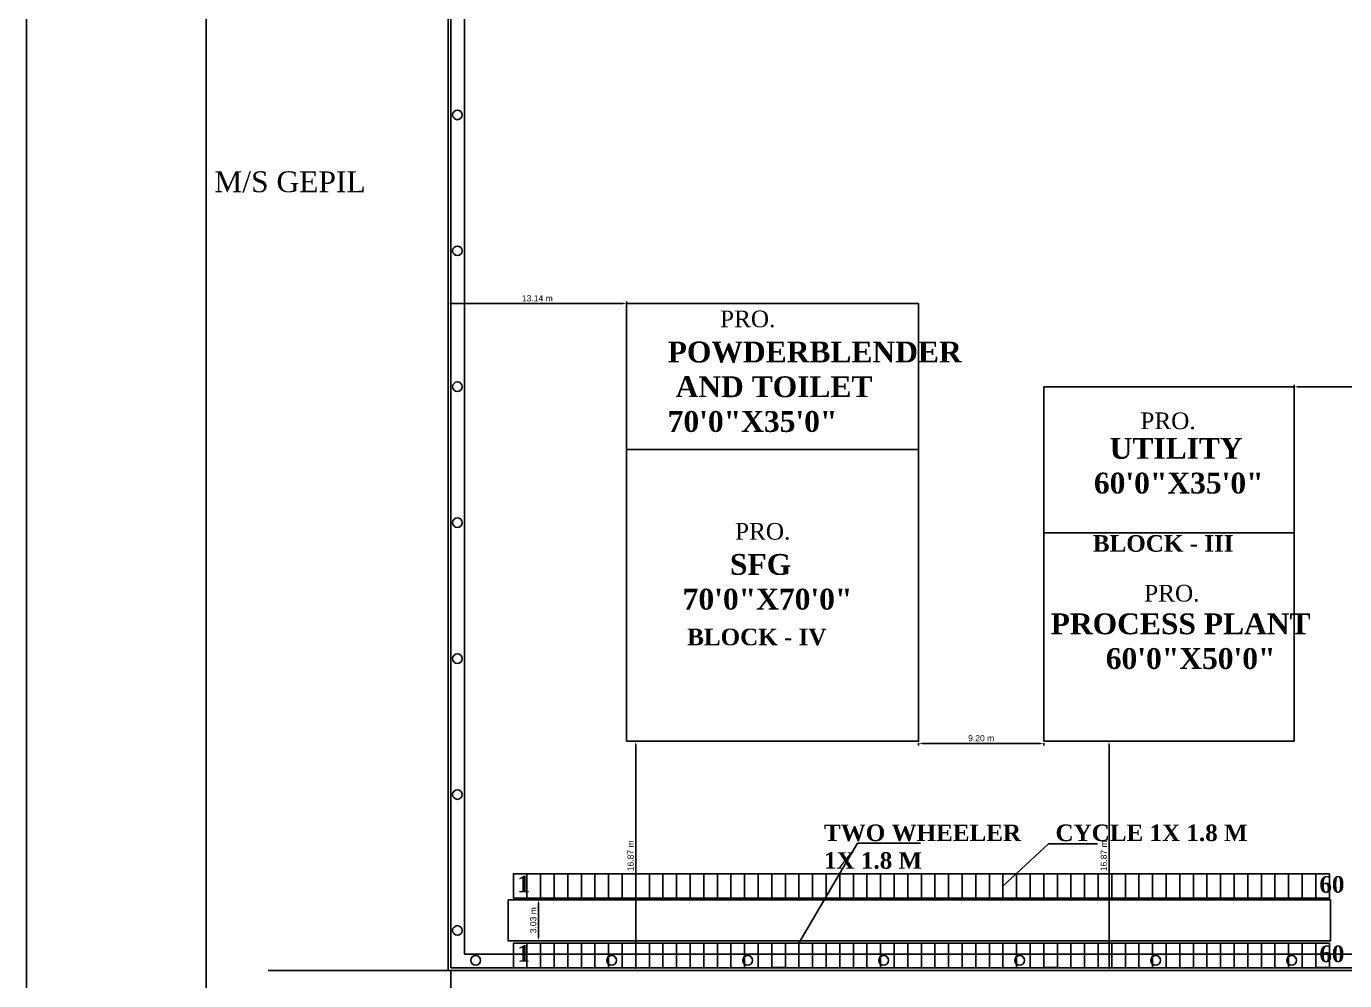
# Model space of a CAD drawing. Header units: metres. Extents: x -4258 to 185371, y -3317 to 113.
# Drawn here: x 4490.7 to 4587.6, y -680.5 to -610.3 of the extents above; entities that cross this region are included whole.
import ezdxf

# ---------------------------------------------------------------- set-up
doc = ezdxf.new("R2010")
doc.units = ezdxf.units.M
doc.header["$LTSCALE"] = 0.5
doc.header["$MEASUREMENT"] = 0
doc.styles.add('S', font='swiss.ttf')
doc.styles.get("Standard").update_dxf_attribs({"font": 'times.ttf'})
doc.dimstyles.new('METRIC', dxfattribs={"dimtxt": 0.45, "dimasz": 0.25, "dimexe": 0.15, "dimexo": 0.15, "dimgap": 0.15, "dimtad": 1, "dimzin": 0, "dimdsep": 46, "dimtxsty": 'S', "dimcen": 0, "dimclrd": 1, "dimclre": 1, "dimclrt": 5, "dimadec": 0, "dimazin": 2, "dimtfac": 1, "dimtix": 1, "dimtofl": 0, "dimtmove": 1, "dimatfit": 0, "dimfxl": 0, "dimtolj": 1, "dimtzin": 0, "dimarcsym": 0})

# ---------------------------------------------------------------- blocks, each defined once
blk = doc.blocks.new('*D355')
at = {"color": 1, "lineweight": -2}
for p, q in [((4528.121, -674.565), (4528.521, -674.565)), ((4528.371, -674.815), (4528.371, -677.347)), ((4528.121, -677.597), (4528.521, -677.597))]:
    blk.add_line(p, q, dxfattribs=at)
for points in [[(4528.33, -674.815), (4528.413, -674.815), (4528.371, -674.565)], [(4528.33, -677.347), (4528.413, -677.347), (4528.371, -677.597)]]:
    blk.add_solid(points, dxfattribs=at)
at = {"layer": 'Defpoints', "color": 0, "lineweight": -2}
for p in [(4526.145, -674.565), (4526.145, -677.597), (4528.371, -677.597)]:
    blk.add_point(p, dxfattribs=at)
at = {"color": 5, "insert": (4527.99, -676.081), "char_height": 0.45, "attachment_point": 5, "rotation": 90, "style": 'S'}
blk.add_mtext('\\A1;3.03 m', dxfattribs=at)
blk = doc.blocks.new('*D669')
at = {"color": 1, "lineweight": -2}
for p, q in [((4521.723, -630.705), (4521.723, -630.555)), ((4534.608, -630.705), (4521.973, -630.705)), ((4534.858, -630.705), (4534.858, -630.555))]:
    blk.add_line(p, q, dxfattribs=at)
for points in [[(4521.973, -630.664), (4521.973, -630.747), (4521.723, -630.705)], [(4534.608, -630.664), (4534.608, -630.747), (4534.858, -630.705)]]:
    blk.add_solid(points, dxfattribs=at)
at = {"layer": 'Defpoints', "color": 0, "lineweight": -2}
for p in [(4521.723, -630.705), (4521.723, -630.705), (4534.858, -630.705)]:
    blk.add_point(p, dxfattribs=at)
at = {"color": 5, "lineweight": -2, "insert": (4528.29, -630.324), "char_height": 0.45, "attachment_point": 5, "style": 'S'}
blk.add_mtext('\\A1;13.14 m', dxfattribs=at)
blk = doc.blocks.new('*D670')
at = {"color": 1, "lineweight": -2}
for p, q in [((4535.008, -662.905), (4535.677, -662.905)), ((4535.527, -663.155), (4535.527, -679.522)), ((4535.008, -679.772), (4535.677, -679.772))]:
    blk.add_line(p, q, dxfattribs=at)
for points in [[(4535.485, -663.155), (4535.568, -663.155), (4535.527, -662.905)], [(4535.485, -679.522), (4535.568, -679.522), (4535.527, -679.772)]]:
    blk.add_solid(points, dxfattribs=at)
at = {"layer": 'Defpoints', "color": 0, "lineweight": -2}
for p in [(4534.858, -662.905), (4534.858, -679.772), (4535.527, -679.772)]:
    blk.add_point(p, dxfattribs=at)
at = {"color": 5, "lineweight": -2, "insert": (4535.146, -671.339), "char_height": 0.45, "attachment_point": 5, "rotation": 90, "style": 'S'}
blk.add_mtext('\\A1;16.87 m', dxfattribs=at)
blk = doc.blocks.new('*D671')
at = {"color": 1, "lineweight": -2}
for p, q in [((4556.325, -663.055), (4556.325, -663.218)), ((4565.275, -663.068), (4556.575, -663.068)), ((4565.525, -663.055), (4565.525, -663.218))]:
    blk.add_line(p, q, dxfattribs=at)
for points in [[(4556.575, -663.027), (4556.575, -663.11), (4556.325, -663.068)], [(4565.275, -663.027), (4565.275, -663.11), (4565.525, -663.068)]]:
    blk.add_solid(points, dxfattribs=at)
at = {"layer": 'Defpoints', "color": 0, "lineweight": -2}
for p in [(4556.325, -662.905), (4565.525, -662.905), (4556.325, -663.068)]:
    blk.add_point(p, dxfattribs=at)
at = {"color": 5, "lineweight": -2, "insert": (4560.925, -662.687), "char_height": 0.45, "attachment_point": 5, "style": 'S'}
blk.add_mtext('\\A1;9.20 m', dxfattribs=at)
blk = doc.blocks.new('*D672')
at = {"color": 1, "lineweight": -2}
for p, q in [((4570.322, -662.905), (4570.172, -662.905)), ((4570.322, -663.155), (4570.322, -679.522)), ((4570.322, -679.772), (4570.172, -679.772))]:
    blk.add_line(p, q, dxfattribs=at)
for points in [[(4570.28, -663.155), (4570.363, -663.155), (4570.322, -662.905)], [(4570.28, -679.522), (4570.363, -679.522), (4570.322, -679.772)]]:
    blk.add_solid(points, dxfattribs=at)
at = {"layer": 'Defpoints', "color": 0, "lineweight": -2}
for p in [(4570.322, -662.905), (4570.322, -679.772), (4570.322, -679.772)]:
    blk.add_point(p, dxfattribs=at)
at = {"color": 5, "lineweight": -2, "insert": (4569.941, -671.339), "char_height": 0.45, "attachment_point": 5, "rotation": 90, "style": 'S'}
blk.add_mtext('\\A1;16.87 m', dxfattribs=at)
blk = doc.blocks.new('*D673')
at = {"color": 1, "lineweight": -2}
for p, q in [((4583.925, -636.839), (4583.925, -636.689)), ((4594.658, -636.839), (4594.658, -636.689)), ((4584.175, -636.839), (4594.408, -636.839))]:
    blk.add_line(p, q, dxfattribs=at)
for points in [[(4584.175, -636.797), (4584.175, -636.88), (4583.925, -636.839)], [(4594.408, -636.797), (4594.408, -636.88), (4594.658, -636.839)]]:
    blk.add_solid(points, dxfattribs=at)
at = {"layer": 'Defpoints', "color": 0, "lineweight": -2}
for p in [(4583.925, -636.839), (4594.658, -636.839), (4594.658, -636.839)]:
    blk.add_point(p, dxfattribs=at)
at = {"color": 5, "lineweight": -2, "insert": (4589.291, -636.457), "char_height": 0.45, "attachment_point": 5, "style": 'S'}
blk.add_mtext('\\A1;10.73 m', dxfattribs=at)

msp = doc.modelspace()

# ---------------------------------------------------------------- linework, layer by layer
at = {"linetype": 'ByBlock'}
for p, q in [((4521.7226, -568.75862), (4521.7226, -679.77195)), ((4521.7226, -569.36195), (4521.7226, -679.77195)), ((4521.92593, -569.56529), (4521.92593, -679.56862)), ((4521.92704, -568.96306), (4521.92704, -679.56751)), ((4522.92593, -569.56529), (4522.92593, -678.56862)), ((4522.92593, -678.56862), (4631.47177, -678.56862)), ((4521.7226, -679.77195), (4508.50667, -679.77195)), ((4521.7226, -679.77195), (4632.27593, -679.77195)), ((4521.92704, -679.56751), (4632.07149, -679.56751)), ((4521.92704, -679.77195), (4521.92704, -690.69248))]:
    msp.add_line(p, q, dxfattribs=at)
for points in [[(4490.72084, -509.77527), (5188.52751, -509.77527), (5188.52751, -740.30062), (4490.72084, -740.30062)], [(4503.93637, -531.1394), (4727.13965, -531.1394), (4727.13965, -716.77649), (4503.93637, -716.77649)], [(4556.32482, -630.70529), (4534.85815, -630.70529), (4534.85815, -641.43862), (4556.32482, -641.43862)], [(4565.52482, -636.83862), (4583.92482, -636.83862), (4583.92482, -647.57195), (4565.52482, -647.57195)], [(4534.85815, -662.90529), (4556.32482, -662.90529), (4556.32482, -641.43862), (4534.85815, -641.43862)], [(4565.52482, -662.90529), (4583.92482, -662.90529), (4583.92482, -647.57195), (4565.52482, -647.57195)]]:
    msp.add_lwpolyline(points, close=True, dxfattribs=at)
for points in [[(4526.52679, -674.46291), (4527.52679, -674.46291), (4527.52679, -672.66291), (4526.52679, -672.66291)], [(4527.52679, -674.46291), (4528.52679, -674.46291), (4528.52679, -672.66291), (4527.52679, -672.66291)], [(4528.52679, -674.46291), (4529.52679, -674.46291), (4529.52679, -672.66291), (4528.52679, -672.66291)], [(4529.52679, -674.46243), (4530.52679, -674.46243), (4530.52679, -672.66243), (4529.52679, -672.66243)], [(4530.52679, -674.46291), (4531.52679, -674.46291), (4531.52679, -672.66291), (4530.52679, -672.66291)], [(4531.52679, -674.46129), (4532.52679, -674.46129), (4532.52679, -672.66129), (4531.52679, -672.66129)], [(4532.52679, -674.46291), (4533.52679, -674.46291), (4533.52679, -672.66291), (4532.52679, -672.66291)], [(4533.52679, -674.46291), (4534.52679, -674.46291), (4534.52679, -672.66291), (4533.52679, -672.66291)], [(4534.52679, -674.46291), (4535.52679, -674.46291), (4535.52679, -672.66291), (4534.52679, -672.66291)], [(4535.52679, -674.46291), (4536.52679, -674.46291), (4536.52679, -672.66291), (4535.52679, -672.66291)], [(4536.52679, -674.46291), (4537.52679, -674.46291), (4537.52679, -672.66291), (4536.52679, -672.66291)], [(4537.52679, -674.46243), (4538.52679, -674.46243), (4538.52679, -672.66243), (4537.52679, -672.66243)], [(4538.52679, -674.46291), (4539.52679, -674.46291), (4539.52679, -672.66291), (4538.52679, -672.66291)], [(4539.52679, -674.46129), (4540.52679, -674.46129), (4540.52679, -672.66129), (4539.52679, -672.66129)], [(4540.52679, -674.46291), (4541.52679, -674.46291), (4541.52679, -672.66291), (4540.52679, -672.66291)], [(4541.52679, -674.46291), (4542.52679, -674.46291), (4542.52679, -672.66291), (4541.52679, -672.66291)], [(4542.52679, -674.46243), (4543.52679, -674.46243), (4543.52679, -672.66243), (4542.52679, -672.66243)], [(4543.52679, -674.46291), (4544.52679, -674.46291), (4544.52679, -672.66291), (4543.52679, -672.66291)], [(4544.52679, -674.46129), (4545.52679, -674.46129), (4545.52679, -672.66129), (4544.52679, -672.66129)], [(4545.52679, -674.45966), (4546.52679, -674.45966), (4546.52679, -672.65966), (4545.52679, -672.65966)], [(4546.52679, -674.46291), (4547.52679, -674.46291), (4547.52679, -672.66291), (4546.52679, -672.66291)], [(4547.52679, -674.46291), (4548.52679, -674.46291), (4548.52679, -672.66291), (4547.52679, -672.66291)], [(4548.52679, -674.46291), (4549.52679, -674.46291), (4549.52679, -672.66291), (4548.52679, -672.66291)], [(4549.52679, -674.46243), (4550.52679, -674.46243), (4550.52679, -672.66243), (4549.52679, -672.66243)], [(4550.52679, -674.46291), (4551.52679, -674.46291), (4551.52679, -672.66291), (4550.52679, -672.66291)], [(4551.52679, -674.46129), (4552.52679, -674.46129), (4552.52679, -672.66129), (4551.52679, -672.66129)], [(4552.52679, -674.46291), (4553.52679, -674.46291), (4553.52679, -672.66291), (4552.52679, -672.66291)], [(4553.52679, -674.46291), (4554.52679, -674.46291), (4554.52679, -672.66291), (4553.52679, -672.66291)], [(4554.52679, -674.46291), (4555.52679, -674.46291), (4555.52679, -672.66291), (4554.52679, -672.66291)], [(4555.52679, -674.46291), (4556.52679, -674.46291), (4556.52679, -672.66291), (4555.52679, -672.66291)], [(4556.52679, -674.46291), (4557.52679, -674.46291), (4557.52679, -672.66291), (4556.52679, -672.66291)], [(4557.52679, -674.46243), (4558.52679, -674.46243), (4558.52679, -672.66243), (4557.52679, -672.66243)], [(4558.52679, -674.46291), (4559.52679, -674.46291), (4559.52679, -672.66291), (4558.52679, -672.66291)], [(4559.52679, -674.46129), (4560.52679, -674.46129), (4560.52679, -672.66129), (4559.52679, -672.66129)], [(4560.52679, -674.46291), (4561.52679, -674.46291), (4561.52679, -672.66291), (4560.52679, -672.66291)], [(4561.52679, -674.46291), (4562.52679, -674.46291), (4562.52679, -672.66291), (4561.52679, -672.66291)], [(4562.52679, -674.46243), (4563.52679, -674.46243), (4563.52679, -672.66243), (4562.52679, -672.66243)], [(4563.52679, -674.46291), (4564.52679, -674.46291), (4564.52679, -672.66291), (4563.52679, -672.66291)], [(4564.52679, -674.46129), (4565.52679, -674.46129), (4565.52679, -672.66129), (4564.52679, -672.66129)], [(4565.52679, -674.45966), (4566.52679, -674.45966), (4566.52679, -672.65966), (4565.52679, -672.65966)], [(4566.52679, -674.46291), (4567.52679, -674.46291), (4567.52679, -672.66291), (4566.52679, -672.66291)], [(4567.52679, -674.46291), (4568.52679, -674.46291), (4568.52679, -672.66291), (4567.52679, -672.66291)], [(4568.52679, -674.46291), (4569.52679, -674.46291), (4569.52679, -672.66291), (4568.52679, -672.66291)], [(4569.52679, -674.46243), (4570.52679, -674.46243), (4570.52679, -672.66243), (4569.52679, -672.66243)], [(4570.52679, -674.46291), (4571.52679, -674.46291), (4571.52679, -672.66291), (4570.52679, -672.66291)], [(4571.52679, -674.46129), (4572.52679, -674.46129), (4572.52679, -672.66129), (4571.52679, -672.66129)], [(4572.52679, -674.46291), (4573.52679, -674.46291), (4573.52679, -672.66291), (4572.52679, -672.66291)], [(4573.52679, -674.46291), (4574.52679, -674.46291), (4574.52679, -672.66291), (4573.52679, -672.66291)], [(4574.52679, -674.46291), (4575.52679, -674.46291), (4575.52679, -672.66291), (4574.52679, -672.66291)], [(4575.52679, -674.46291), (4576.52679, -674.46291), (4576.52679, -672.66291), (4575.52679, -672.66291)], [(4576.52679, -674.46291), (4577.52679, -674.46291), (4577.52679, -672.66291), (4576.52679, -672.66291)], [(4577.52679, -674.46243), (4578.52679, -674.46243), (4578.52679, -672.66243), (4577.52679, -672.66243)], [(4578.52679, -674.46291), (4579.52679, -674.46291), (4579.52679, -672.66291), (4578.52679, -672.66291)], [(4579.52679, -674.46129), (4580.52679, -674.46129), (4580.52679, -672.66129), (4579.52679, -672.66129)], [(4580.52679, -674.46291), (4581.52679, -674.46291), (4581.52679, -672.66291), (4580.52679, -672.66291)], [(4581.52679, -674.46291), (4582.52679, -674.46291), (4582.52679, -672.66291), (4581.52679, -672.66291)], [(4582.52679, -674.46243), (4583.52679, -674.46243), (4583.52679, -672.66243), (4582.52679, -672.66243)], [(4583.52679, -674.46291), (4584.52679, -674.46291), (4584.52679, -672.66291), (4583.52679, -672.66291)], [(4584.52679, -674.46129), (4585.52679, -674.46129), (4585.52679, -672.66129), (4584.52679, -672.66129)], [(4585.52679, -674.45966), (4586.52679, -674.45966), (4586.52679, -672.65966), (4585.52679, -672.65966)], [(4526.14476, -674.56549), (4586.61067, -674.56549), (4586.61067, -677.59673), (4526.14476, -677.59673)]]:
    msp.add_lwpolyline(points, close=True)
at = {"lineweight": -3}
for points in [[(4526.52679, -679.57024), (4527.52679, -679.57024), (4527.52679, -677.77024), (4526.52679, -677.77024)], [(4527.52679, -679.57024), (4528.52679, -679.57024), (4528.52679, -677.77024), (4527.52679, -677.77024)], [(4528.52679, -679.57024), (4529.52679, -679.57024), (4529.52679, -677.77024), (4528.52679, -677.77024)], [(4529.52679, -679.56976), (4530.52679, -679.56976), (4530.52679, -677.76976), (4529.52679, -677.76976)], [(4530.52679, -679.57024), (4531.52679, -679.57024), (4531.52679, -677.77024), (4530.52679, -677.77024)], [(4531.52679, -679.56862), (4532.52679, -679.56862), (4532.52679, -677.76862), (4531.52679, -677.76862)], [(4532.52679, -679.57024), (4533.52679, -679.57024), (4533.52679, -677.77024), (4532.52679, -677.77024)], [(4533.52679, -679.57024), (4534.52679, -679.57024), (4534.52679, -677.77024), (4533.52679, -677.77024)], [(4534.52679, -679.57024), (4535.52679, -679.57024), (4535.52679, -677.77024), (4534.52679, -677.77024)], [(4535.52679, -679.57024), (4536.52679, -679.57024), (4536.52679, -677.77024), (4535.52679, -677.77024)], [(4536.52679, -679.57024), (4537.52679, -679.57024), (4537.52679, -677.77024), (4536.52679, -677.77024)], [(4537.52679, -679.56976), (4538.52679, -679.56976), (4538.52679, -677.76976), (4537.52679, -677.76976)], [(4538.52679, -679.57024), (4539.52679, -679.57024), (4539.52679, -677.77024), (4538.52679, -677.77024)], [(4539.52679, -679.56862), (4540.52679, -679.56862), (4540.52679, -677.76862), (4539.52679, -677.76862)], [(4540.52679, -679.57024), (4541.52679, -679.57024), (4541.52679, -677.77024), (4540.52679, -677.77024)], [(4541.52679, -679.57024), (4542.52679, -679.57024), (4542.52679, -677.77024), (4541.52679, -677.77024)], [(4542.52679, -679.56976), (4543.52679, -679.56976), (4543.52679, -677.76976), (4542.52679, -677.76976)], [(4543.52679, -679.57024), (4544.52679, -679.57024), (4544.52679, -677.77024), (4543.52679, -677.77024)], [(4544.52679, -679.56862), (4545.52679, -679.56862), (4545.52679, -677.76862), (4544.52679, -677.76862)], [(4545.52679, -679.567), (4546.52679, -679.567), (4546.52679, -677.767), (4545.52679, -677.767)], [(4546.52679, -679.57024), (4547.52679, -679.57024), (4547.52679, -677.77024), (4546.52679, -677.77024)], [(4547.52679, -679.57024), (4548.52679, -679.57024), (4548.52679, -677.77024), (4547.52679, -677.77024)], [(4548.52679, -679.57024), (4549.52679, -679.57024), (4549.52679, -677.77024), (4548.52679, -677.77024)], [(4549.52679, -679.56976), (4550.52679, -679.56976), (4550.52679, -677.76976), (4549.52679, -677.76976)], [(4550.52679, -679.57024), (4551.52679, -679.57024), (4551.52679, -677.77024), (4550.52679, -677.77024)], [(4551.52679, -679.56862), (4552.52679, -679.56862), (4552.52679, -677.76862), (4551.52679, -677.76862)], [(4552.52679, -679.57024), (4553.52679, -679.57024), (4553.52679, -677.77024), (4552.52679, -677.77024)], [(4553.52679, -679.57024), (4554.52679, -679.57024), (4554.52679, -677.77024), (4553.52679, -677.77024)], [(4554.52679, -679.57024), (4555.52679, -679.57024), (4555.52679, -677.77024), (4554.52679, -677.77024)], [(4555.52679, -679.57024), (4556.52679, -679.57024), (4556.52679, -677.77024), (4555.52679, -677.77024)], [(4556.52679, -679.57024), (4557.52679, -679.57024), (4557.52679, -677.77024), (4556.52679, -677.77024)], [(4557.52679, -679.56976), (4558.52679, -679.56976), (4558.52679, -677.76976), (4557.52679, -677.76976)], [(4558.52679, -679.57024), (4559.52679, -679.57024), (4559.52679, -677.77024), (4558.52679, -677.77024)], [(4559.52679, -679.56862), (4560.52679, -679.56862), (4560.52679, -677.76862), (4559.52679, -677.76862)], [(4560.52679, -679.57024), (4561.52679, -679.57024), (4561.52679, -677.77024), (4560.52679, -677.77024)], [(4561.52679, -679.57024), (4562.52679, -679.57024), (4562.52679, -677.77024), (4561.52679, -677.77024)], [(4562.52679, -679.56976), (4563.52679, -679.56976), (4563.52679, -677.76976), (4562.52679, -677.76976)], [(4563.52679, -679.57024), (4564.52679, -679.57024), (4564.52679, -677.77024), (4563.52679, -677.77024)], [(4564.52679, -679.56862), (4565.52679, -679.56862), (4565.52679, -677.76862), (4564.52679, -677.76862)], [(4565.52679, -679.567), (4566.52679, -679.567), (4566.52679, -677.767), (4565.52679, -677.767)], [(4566.52679, -679.57024), (4567.52679, -679.57024), (4567.52679, -677.77024), (4566.52679, -677.77024)], [(4567.52679, -679.57024), (4568.52679, -679.57024), (4568.52679, -677.77024), (4567.52679, -677.77024)], [(4568.52679, -679.57024), (4569.52679, -679.57024), (4569.52679, -677.77024), (4568.52679, -677.77024)], [(4569.52679, -679.56976), (4570.52679, -679.56976), (4570.52679, -677.76976), (4569.52679, -677.76976)], [(4570.52679, -679.57024), (4571.52679, -679.57024), (4571.52679, -677.77024), (4570.52679, -677.77024)], [(4571.52679, -679.56862), (4572.52679, -679.56862), (4572.52679, -677.76862), (4571.52679, -677.76862)], [(4572.52679, -679.57024), (4573.52679, -679.57024), (4573.52679, -677.77024), (4572.52679, -677.77024)], [(4573.52679, -679.57024), (4574.52679, -679.57024), (4574.52679, -677.77024), (4573.52679, -677.77024)], [(4574.52679, -679.57024), (4575.52679, -679.57024), (4575.52679, -677.77024), (4574.52679, -677.77024)], [(4575.52679, -679.57024), (4576.52679, -679.57024), (4576.52679, -677.77024), (4575.52679, -677.77024)], [(4576.52679, -679.57024), (4577.52679, -679.57024), (4577.52679, -677.77024), (4576.52679, -677.77024)], [(4577.52679, -679.56976), (4578.52679, -679.56976), (4578.52679, -677.76976), (4577.52679, -677.76976)], [(4578.52679, -679.57024), (4579.52679, -679.57024), (4579.52679, -677.77024), (4578.52679, -677.77024)], [(4579.52679, -679.56862), (4580.52679, -679.56862), (4580.52679, -677.76862), (4579.52679, -677.76862)], [(4580.52679, -679.57024), (4581.52679, -679.57024), (4581.52679, -677.77024), (4580.52679, -677.77024)], [(4581.52679, -679.57024), (4582.52679, -679.57024), (4582.52679, -677.77024), (4581.52679, -677.77024)], [(4582.52679, -679.56976), (4583.52679, -679.56976), (4583.52679, -677.76976), (4582.52679, -677.76976)], [(4583.52679, -679.57024), (4584.52679, -679.57024), (4584.52679, -677.77024), (4583.52679, -677.77024)], [(4584.52679, -679.56862), (4585.52679, -679.56862), (4585.52679, -677.76862), (4584.52679, -677.76862)], [(4585.52679, -679.567), (4586.52679, -679.567), (4586.52679, -677.767), (4585.52679, -677.767)]]:
    msp.add_lwpolyline(points, close=True, dxfattribs=at)
at = {"lineweight": -2}
for centre in [(4522.41337, -616.83045), (4522.41337, -626.83045), (4522.41337, -636.83045), (4522.41337, -646.83045), (4522.41337, -656.83045), (4522.41337, -666.83045), (4522.41337, -676.83045), (4523.75184, -679.02856), (4533.75184, -679.02856), (4543.75184, -679.02856), (4553.75184, -679.02856), (4563.75184, -679.02856), (4573.75184, -679.02856), (4583.75184, -679.02856)]:
    msp.add_circle(centre, 0.3535, dxfattribs=at)

# ---------------------------------------------------------------- texts
at = {"linetype": 'ByBlock', "insert": (4504.5378, -620.98301), "char_height": 1.5333333, "width": 18.6071852, "attachment_point": 1}
msp.add_mtext('\\A1;M/S GEPIL', dxfattribs=at)
at = {"attachment_point": 1}
for s, insert, char_height, width in [('\\A1;PRO.', (4541.7241, -631.22374), 1.226667, 16.6221649), ('\\A1;{\\fTimes New Roman|b1|i0|c0|p18;           POWDERBLENDER\\P            AND TOILET\\P           70\'0"X35\'0"\\P          }', (4531.50509, -633.50634), 1.5333333, 30.0641091), ('\\A1;PRO.', (4572.6276, -638.72171), 1.226667, 16.6221649), ('\\A1;{\\fTimes New Roman|b1|i0|c0|p18;      UTILITY\\P    60\'0"X35\'0"\\P          }', (4566.89558, -640.59552), 1.5333333, 16.6221649), ('\\A1;PRO.', (4542.82698, -646.85259), 1.226667, 16.6221649), ('\\A1;{\\fTimes New Roman|b1|i0|c0|p18;BLOCK - III}', (4569.13614, -647.74582), 1.22, 16.5318271), ('\\A1;{\\fTimes New Roman|b1|i0|c0|p18;                 SFG\\P           70\'0"X70\'0"\\P          }', (4532.60797, -649.13519), 1.5333333, 30.0641091), ('\\A1;PRO.', (4572.9068, -651.40474), 1.226667, 16.6221649), ('\\A1;{\\fTimes New Roman|b1|i0|c0|p18;    PROCESS PLANT\\P           60\'0"X50\'0"\\P          }', (4563.71687, -653.50358), 1.5333333, 30.0641091), ('\\A1;{\\fTimes New Roman|b1|i0|c0|p18;BLOCK - IV}', (4539.30995, -654.62797), 1.22, 16.5318271), ('\\A1;{\\fTimes New Roman|b1|i0|c0|p18;TWO WHEELER 1X 1.8 M}', (4549.36741, -669.03661), 1.22, 16.5318271), ('\\A1;{\\fTimes New Roman|b1|i0|c0|p18;CYCLE 1X 1.8 M}', (4566.38788, -669.03661), 1.22, 16.5318271), ('\\A1;{\\fTimes New Roman|b1|i0|c0|p18;1}', (4526.82434, -672.79772), 1.22, 16.5318271), ('\\A1;{\\fTimes New Roman|b1|i0|c0|p18;60}', (4585.79038, -672.83299), 1.22, 16.5318271), ('\\A1;{\\fTimes New Roman|b1|i0|c0|p18;1}', (4526.82434, -677.90505), 1.22, 16.5318271), ('\\A1;{\\fTimes New Roman|b1|i0|c0|p18;60}', (4585.79038, -677.94032), 1.22, 16.5318271)]:
    msp.add_mtext(s, dxfattribs=dict(at, insert=insert, char_height=char_height, width=width))

# ---------------------------------------------------------------- dimensions: what is measured, and where the dimension line sits
at = {"lineweight": -2}
for p1, p2, distance, picture, middle in [((4534.85815, -630.70529), (4521.7226, -630.70529), 0, '*D669', (4528.29038, -630.32402)), ((4583.92482, -636.83862), (4594.65815, -636.83862), 0, '*D673', (4589.29149, -636.45736)), ((4534.85815, -662.90529), (4534.85815, -679.77195), 0.66864, '*D670', (4535.14553, -671.33862)), ((4565.52482, -662.90529), (4556.32482, -662.90529), 0.16296, '*D671', (4560.92482, -662.68698)), ((4570.32177, -662.90529), (4570.32177, -679.77195), 0, '*D672', (4569.94051, -671.33862))]:
    dim = msp.add_aligned_dim(p1=p1, p2=p2, distance=distance, dimstyle='METRIC', override={"dimpost": ' m', "dimfxl": 3}, dxfattribs=at)
    dim.commit()
    dim.dimension.update_dxf_attribs({"geometry": picture, "text_midpoint": middle})
dim = msp.add_aligned_dim(p1=(4526.14476, -674.56549), p2=(4526.14476, -677.59673), distance=2.22667, dimstyle='METRIC', override={"dimpost": ' m', "dimfxl": 0.25})
dim.commit()
dim.dimension.update_dxf_attribs({"geometry": '*D355', "text_midpoint": (4527.99017, -676.08111)})

# ---------------------------------------------------------------- leaders
for points in [[(4547.52679, -677.77024), (4551.81854, -670.39604), (4556.45335, -670.39604)], [(4562.52679, -673.56291), (4565.87761, -670.46721), (4569.47106, -670.46721)]]:
    msp.add_leader(points, dimstyle='METRIC', override={"dimgap": 0.15, "dimtad": 0, "dimfxl": 3}, dxfattribs=at)

doc.saveas('drawing.dxf')
